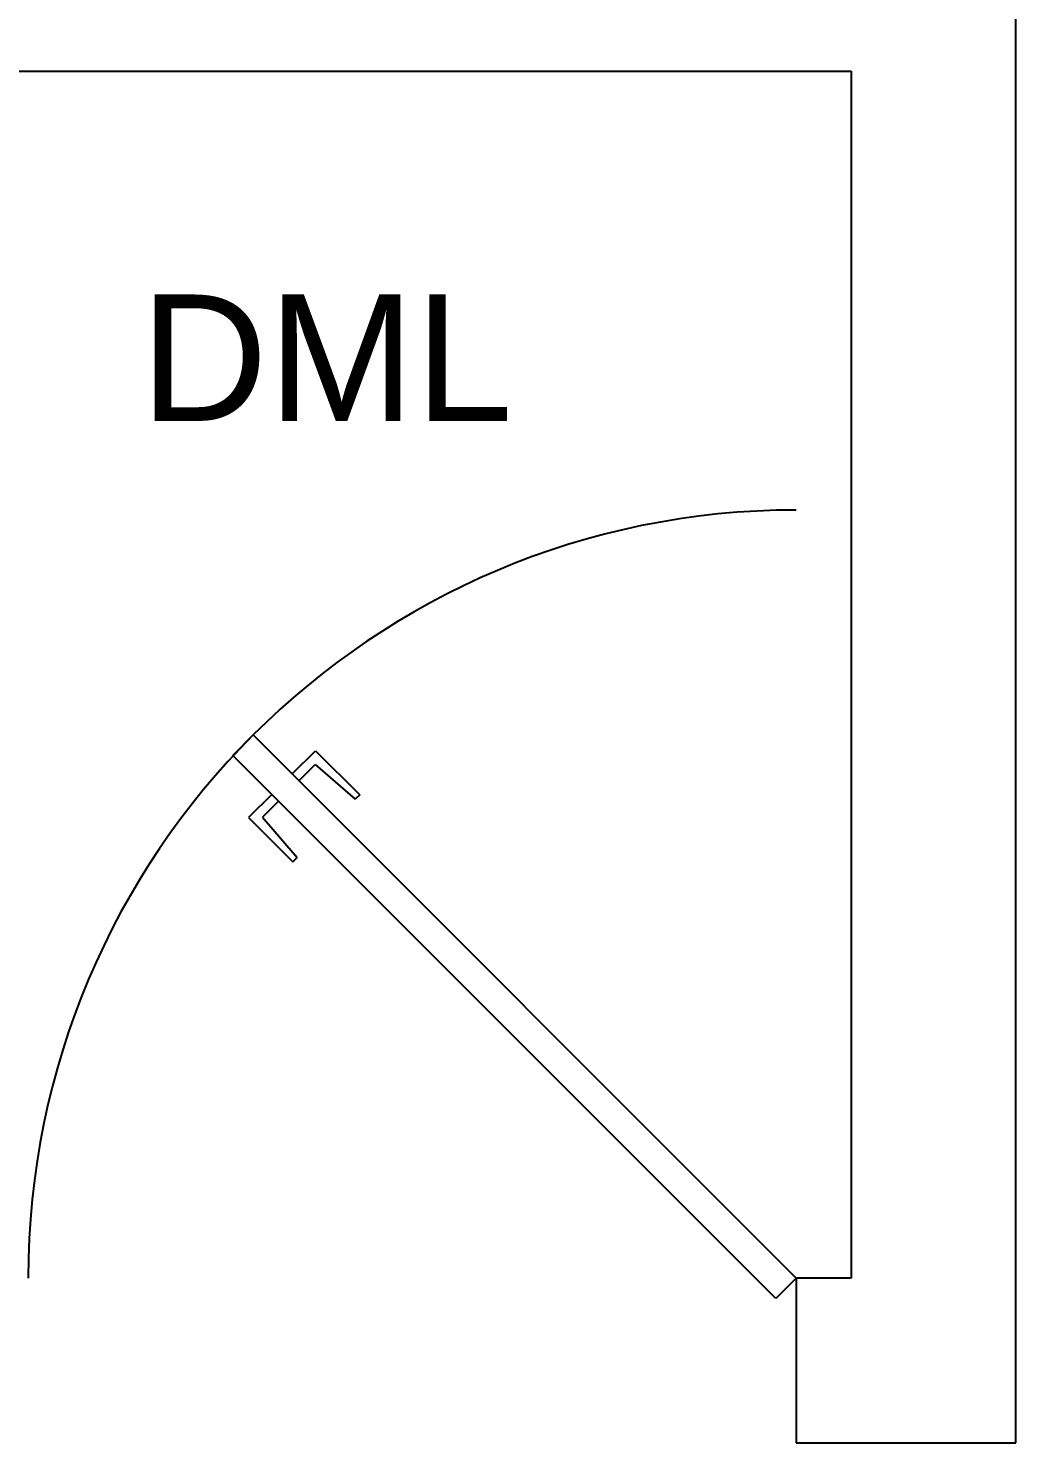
# Model space of a CAD drawing. Header units: millimetres. Extents: x 1573 to 2177, y 1587 to 1932.
# Drawn here: x 1897.395 to 1898.745, y 1907.674 to 1909.608 of the extents above; entities that cross this region are included whole.
import ezdxf
from ezdxf.enums import TextEntityAlignment as Align

# ---------------------------------------------------------------- set-up
doc = ezdxf.new("R2010")
doc.units = ezdxf.units.MM
doc.header["$LTSCALE"] = 0.03
doc.layers.add('-HIDRO', color=8, linetype='Continuous')
doc.styles.add('ARIAL', font='arial.ttf')

msp = doc.modelspace()

# ---------------------------------------------------------------- linework, layer by layer
at = {"layer": '-HIDRO'}
for p, q in [((1898.7454, 1907.6743), (1898.7454, 1909.9243)), ((1896.2704, 1909.5493), (1898.5204, 1909.5493)), ((1898.5204, 1909.5493), (1898.5204, 1907.8993)), ((1898.5204, 1908.7993), (1898.5204, 1907.8993)), ((1897.6751, 1908.6139), (1897.7029, 1908.6418)), ((1897.7029, 1908.6418), (1898.4454, 1907.8993)), ((1898.4175, 1907.8715), (1897.6751, 1908.6139)), ((1897.7562, 1908.5885), (1897.7881, 1908.6203)), ((1897.7881, 1908.6203), (1897.8485, 1908.56)), ((1897.7655, 1908.5792), (1897.7876, 1908.6013)), ((1897.7876, 1908.6013), (1897.8424, 1908.5539)), ((1897.7284, 1908.5606), (1897.6965, 1908.5288)), ((1897.7377, 1908.5513), (1897.7156, 1908.5293)), ((1897.8485, 1908.56), (1897.8424, 1908.5539)), ((1897.6965, 1908.5288), (1897.7569, 1908.4684)), ((1897.7156, 1908.5293), (1897.763, 1908.4745)), ((1897.7569, 1908.4684), (1897.763, 1908.4745)), ((1898.4454, 1907.8993), (1898.4175, 1907.8715)), ((1898.5204, 1907.8993), (1898.4454, 1907.8993)), ((1898.4454, 1907.8993), (1898.4454, 1907.6743)), ((1898.4454, 1907.6743), (1898.7454, 1907.6743))]:
    msp.add_line(p, q, dxfattribs=at)
msp.add_arc((1898.4454, 1907.8993), 1.05, 90, 180, dxfattribs=at)

# ---------------------------------------------------------------- texts
at = {"style": 'ARIAL'}
msp.add_text('DML', height=0.1728, dxfattribs=at).set_placement((1897.8033, 1909.1575), align=Align.MIDDLE_CENTER)

doc.saveas('drawing.dxf')
